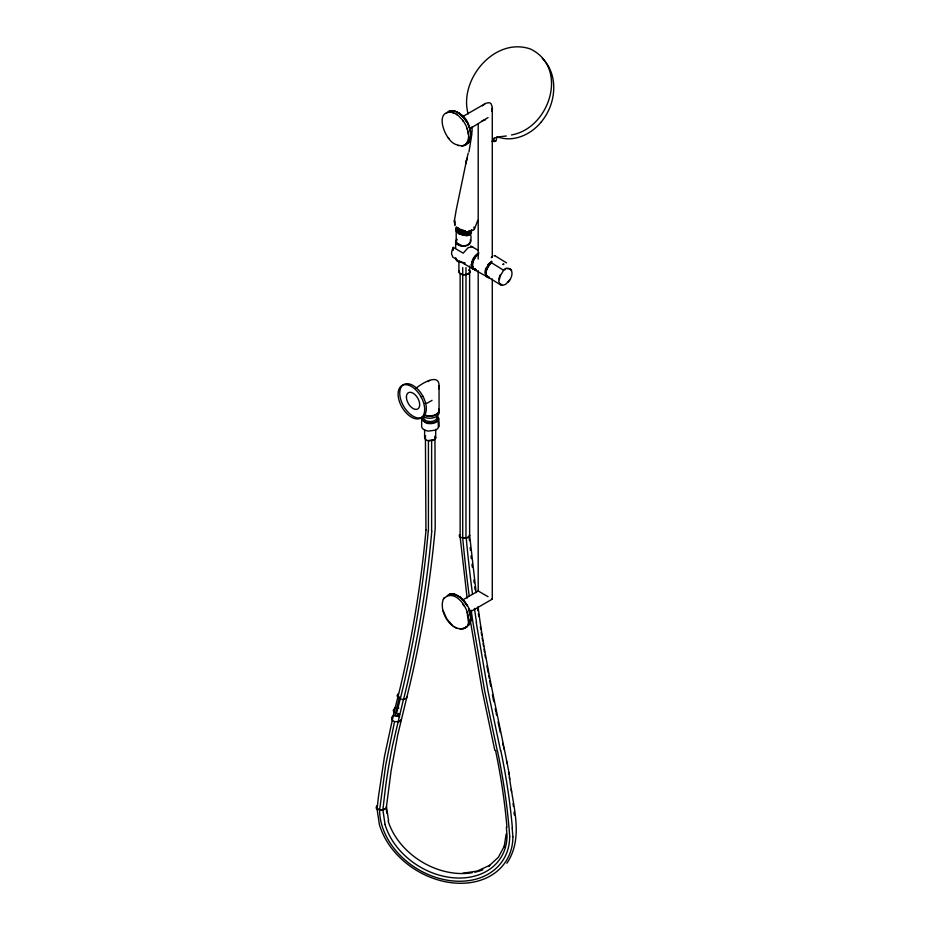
<?xml version="1.0" encoding="UTF-8"?>
<svg xmlns="http://www.w3.org/2000/svg" width="930" height="930" viewBox="0 0 930 930"><rect width="100%" height="100%" fill="white"/><g stroke="black" fill="none" stroke-linecap="round" stroke-linejoin="round"><path stroke-width="1.4" d="M424.615 437.565L424.626 429.625M458.932 260.935L458.92 271.514A5.534 3.197 0 0 0 463.373 274.815L467.837 274.222A5.534 3.197 0 0 0 469.29 270.119M438.646 418.988L438.565 426.963L438.483 421.616M456.781 227.525L456.432 229.303C458.885 233.895 466.732 235.453 471.208 233.023L471.01 231.117C466.86 233.535 460.292 231.942 457.595 228.024M485.541 273.432L487.448 266.213L491.877 261.609M470.127 233.163L469.464 235.104L466.744 235.802L458.943 234M455.7 257.75L456.467 260.528L458.641 262.028L464.907 262.783M468.406 621.496L467.034 612.161M484.949 273.141L485.1 271.188A9.219 3.778 -65.2 0 1 486.006 267.98M468.674 137.535L468.708 136.594M472.068 132.188L472.068 126.736M456.804 227.327L456.758 228.28C459.594 232.651 466.465 234.046 471.161 232.105L471.243 229.966L471.115 232.326L466.872 233.174L460.059 231.535L456.618 228.408L456.642 229.873C459.664 234.104 466.593 235.627 471.15 233.267L470.964 231.326M459.222 270.607L459.164 271.769A5.289 3.046 0 0 0 466.035 274.594A5.289 3.046 0 0 0 468.871 270.014M470.289 232.86C472.382 240.335 470.173 246.636 462.14 245.671C459.292 245.776 454.398 243.009 456.967 239.812M462.536 116.703L485.902 103.242L489.203 102.707A5.034 4.115 -60 0 1 491.075 103.788L492.261 106.915L491.714 111.228M471.952 133.455L468.976 151.881M438.739 388.821C441.727 371.128 421.848 383.253 415.873 388.368M470.452 621.333L470.72 618.799M376.487 806.717A5.185 2.778 -8.4 0 0 377.022 809.147L382.8 810.216L385.729 785.838A1007.26 774.83 31.6 0 1 392.507 745.802L403.388 699.523L406.631 697.977C420.593 642.27 430.044 585.435 435.205 528.24L434.961 437.1M388.601 820.992L386.473 806.484L391.088 770.854L397.691 735.095L406.945 696.768M485.96 272.269L486.588 269.386M468.569 139.302L468.685 138.43M454.991 225.525L455.107 224.653M504.095 847.184L506.176 833.919M470.661 138.233L470.871 136.977M499.131 280.337L500.375 275.71L503.618 270.246M457.083 230.303L456.967 232.186M470.22 138.709L470.394 137.919M466.976 158.228L465.732 163.843L468.197 153.148M470.196 138.989C472.545 128.596 465.86 117.482 457.095 112.251M485.983 271.235L487.041 267.782M470.394 138.628L470.661 137.396M391.623 717.111L392.088 720.064L394.529 721.68L385.648 765.367L379.603 809.972A69.006 53.115 31.6 0 0 444.575 879.687A69.006 53.115 31.6 0 0 509.675 836.709M497.108 136.64L496.085 140.965L493.981 141.651M470.138 622.67L470.789 620.112M398.633 713.438L398.005 716.054L399.633 717.123M466.802 159.042L456.2 210.041L454.468 220.34L454.724 224.537L454.468 220.34L454.642 223.165M512.895 836.814A72.087 55.451 31.7 0 1 453.794 882.965A72.087 55.451 31.7 0 1 379.37 824.526L377.08 809.147L378.44 796.801L384.509 756.299L394.006 712.217L393.553 709.23M394.529 721.68L399.888 721.564L401.225 719.39M399.563 696.919L394.866 715.565L392.646 716.17M376.638 805.822L377.138 808.612L379.603 809.972L382.858 809.681A5.185 2.778 -8.4 0 0 386.462 806.484M425.428 436.763L425.94 529.833M434.903 438.716L435.205 437.553M478.183 253.692L478.183 253.657A9.068 5.231 -60 0 0 472.382 261.295L471.789 265.248L472.382 267.596A9.068 5.231 -60 0 0 473.8 269.026M455.642 248.136L455.642 241.242L456.828 239.219M493.691 140.453L494.4 138.314M498.713 279.047L500.212 274.838M472.928 261.737L474.963 257.459M490.819 262.83L486.46 269.549L485.844 273.653L486.471 276.117L500.689 284.929M477.788 220.329L474.498 228.954M506.548 262.899L494.667 255.552M464.093 144.755L464.814 144.673M467.127 143.022L467.441 142.383M443.424 599.129C455.863 585.063 474.974 615.672 466.662 626.971C452.422 635.771 436.775 609.789 444.168 597.595M468.592 625.402L469.976 622.937M486.948 268.363L487.425 267.387M470.01 139.674L469.348 140.883L469.824 139.942M478.218 250.298L472.126 246.822L468.116 247.694L463.233 253.158L453.27 247.403L452.236 249.786A9.393 5.429 -60 0 0 451.62 253.89L452.759 257.075L457.002 259.679M504.397 845.94L498.387 857.262L488.843 866.086L489.773 865.295L477.253 871.05L462.663 873.282M506.873 863.249C525.032 836.349 511.581 802.753 509.117 773.26C498.422 717.844 485.158 662.881 478.055 606.813M474.405 269.293L475.858 269.549M453.805 112.739C432.903 107.88 444.308 140.081 455.421 144.29C476.73 152.95 473.068 120.819 460.187 114.041M456.746 229.268L456.293 231.117L459.501 233.79L467.616 235.302L459.932 233.965M469.348 624.216L469.708 623.623M491.528 257.052L491.47 257.738L491.656 256.959M456.793 229.082L456.351 230.942C459.002 234.651 464.535 235.639 468.767 234.755L461.315 233.767M509.838 279.709L506.141 283.882M470.115 233.57L470.568 232.884M491.424 262.725L503.142 269.979L506.455 268.072M487.669 266.596L488.564 265.283M475.381 256.634C472.917 259.784 470.51 265.085 473.579 268.561C469.976 263.829 474.009 256.831 478.38 254.006L475.393 256.645M488.459 265.445L490.529 263.085M507.943 282.418C510.884 279.233 513.325 274.292 511.209 270.06L509.408 268.758L507.373 268.724M446.586 112.89L450.062 110.751L454.561 110.972M456.7 228.385L457.432 227.583L456.618 228.408M540.923 122.365C531.681 133.455 516.801 141.093 502.2 138.186M487.68 264.876L491.656 261.191M452.026 593.828L447.26 595.467M482.449 105.869L485.018 103.718M488.041 117.575L469.615 128.886M477.439 254.739C474.114 257.866 470.115 263.888 473.254 268.317M467.953 142.523L468.685 141.825M386.066 808.507L382.8 810.216M466.5 143.871L463.965 145.615M398.377 693.478L397.04 695.64L397.819 697.384L400.26 699.011L403.388 699.523M489.889 263.818L490.645 263.12M465.488 144.522C471.766 137.501 467.523 126.736 462.605 120.063M467.697 143.336L469.383 141.72M504.641 269.967L505.792 268.933M400.911 720.611L397.668 722.168M476.404 255.762L478.078 254.378M449.888 594.061L450.597 593.898L449.237 594.27M428.044 381.591L429.66 380.405M432.09 400.33L427.23 403.132L424.964 403.364M466.941 143.325L467.755 142.755M448.934 111.96L449.632 111.519M448.446 111.926L449.655 111.298M491.924 141.267L493.086 141.069M493.481 141.128L492.412 141.465M462.35 600.152L478.194 591.003L488.041 596.688M469.801 612.114L492.284 599.129L492.284 278.895M485.46 119.738L482.042 120.819M478.938 252.948C474.184 255.401 471.068 260.911 471.591 266.259A9.416 5.429 -60.1 0 0 472.498 268.398L475.265 269.642M468.476 233.337L470.824 231.721L468.476 233.337L462.861 232.849M493.993 255.808L494.748 255.634M492.819 138.709L498.096 136.942L506.304 136.001M505.525 284.382L502.839 285.266L499.933 283.569M466.523 627.273L463.942 627.913M428.428 531.088L428.428 440.553L433.868 439.716M466 626.925L466.848 626.611M470.324 231.407L466.418 232.233M465.151 628.006C479.008 619.717 465.895 596.211 452.794 593.898M463.826 628.796L460.141 629.226M449.237 110.937L450.55 110.589M449.318 594.793C457.153 592.317 463.768 600.187 467.29 606.221M511.454 134.943C549.537 128.491 569.137 67.971 530.612 49.081C494.667 36.363 458.502 79.794 468.15 113.96M469.511 233.93L463.326 233.988M450.62 111.1L451.224 110.949A18.123 10.463 60 0 1 453.375 110.926L454.119 111.042M469.359 232.907L464.884 233.291M461.826 146.08L462.977 145.894M451.05 594.41L454.584 594.398L451.375 593.782M452.794 110.554L453.596 110.682M450.597 111.065L454.363 111.228M474.742 269.351L475.823 269.34M469.173 231.186L473.382 230.175L474.254 229.233L473.858 227.048M475.079 269.409L475.811 269.375M460.141 273.629L460.141 536.97L462.71 538.133L465.965 537.947A5.185 2.86 -5.7 0 0 469.58 534.808M465.558 144.29L466.256 144.278M507.687 268.166L510.407 268.898L511.616 270.723M462.71 267.561L462.71 538.133L465.988 538.168A5.173 2.988 0 0 0 469.615 535.157L469.615 266.038M467.581 232.012L462.501 231.489M489.308 277.896L487.925 277.559M466.116 233.174L461.024 232.233L457.49 229.501M461.524 232.128L463.035 232.605M474.986 269.967L475.695 270.072M488.39 277.407L474.393 269.747M399.575 714.345L396.447 713.845L400.26 699.011A1700.319 1307.731 31.7 0 0 428.242 531.03M465.14 231.024L459.257 229.396L455.991 227.292M501.328 285.173L502.061 285.301M463.57 231.489L469.255 231.872L471.975 230.059L471.498 230.838C467.313 232.919 462.024 231.326 458.316 228.885C454.944 225.339 461.536 232.674 463.745 231.582M457.572 232.64L459.908 233.732M457.909 145.452L458.816 145.661M463.198 230.361L465.325 230.896M499.05 137.408L501.107 137.989M459.501 261.121L465 263.946M454.41 110.879L458.885 113.1M454.956 111.24L457.409 112.263M452.085 112.437L453.7 112.995M487.215 276.721L488.878 277.256M487.843 276.745L488.436 276.966M494.644 141.081L495.388 141.36M455.747 594.84L460.176 597.362M460.408 229.268L461.966 229.966M461.885 231.012L458.839 229.373L457.653 227.652M458.176 230.489L460.466 231.71M459.025 244.416L461.28 245.567L456.479 242.788M457.095 628.471L454.235 626.878M454.572 113.228L455.398 113.681M470.708 245.962L473.196 247.403M457.176 243.73L459.653 245.16L457.676 244.148L458.92 244.869M463.675 263.562L473.533 269.258L472.498 268.398M491.528 598.688L492.202 599.083M457.839 112.402L461.106 114.727M487.041 277.047L486.006 276.198M456.188 114.262L457.014 114.82M456.339 114.065L457.955 115.285M458.56 112.786L459.374 113.355M461.792 115.413L467.453 122.679L470.266 129.886M452.689 625.658L446.958 619.194L443.029 610.592M459.908 597.048L464.558 601.722M460.989 114.681L464.919 118.749M458.711 116.029L461.815 119.214M457.153 230.861L457.99 231.64M458.909 230.814L457.397 228.292M500.247 284.627L498.701 281.069M473.138 268.724L473.719 269.328M462.14 599.013L466.825 604.942M542.341 58.404C556.338 72.133 556.489 94.837 548.026 111.519A45.791 37.467 -65.2 0 1 540.923 122.365M448.318 137.721L449.027 138.605M462.396 120.237L463.07 121.179M462.989 604.407L463.977 605.86M486.855 275.919L485.995 273.943M485.437 274.478L486.123 275.687M466.221 120.679L467 122.109M470.255 239.905L470.813 240.963C470.243 247.589 458.327 247.717 455.677 242.346L455.642 241.242M393.239 710.45L394.018 712.194L397.819 697.384A1696.785 1305.22 31.6 0 0 426.021 529.856M469.08 609.58L470.894 618.404M457.304 227.583L457.583 228.292M468.499 608.569L470.708 616.648M466.848 128.328L467.22 129.398M467.837 131.514L468.383 134.618M500.352 732.549L498.038 721.924M502.723 743.361L503.316 746.069M500.538 750.568L487.936 690.746L476.276 622.658M497.329 751.022L484.716 691.153L473.033 622.961A1949.071 1499.253 31.7 0 1 471.173 610.208M494.818 750.347L482.193 690.432L470.127 619.461M496.062 712.798L496.632 715.414M492.4 694.663L493.807 701.673M495.225 708.695L495.783 711.496M486.936 665.95L488.192 672.716M488.692 675.413L489.203 678.121M489.703 680.83L490.715 686.247M482.159 637.968L482.624 640.782M483.1 643.595L483.577 646.408M484.042 649.221L484.518 652.035M484.995 654.86L485.46 657.673M478.392 613.719L478.834 616.578M480.368 626.588L480.81 629.447M481.24 632.295L481.682 635.155M386.415 810.518L386.81 813.192M382.858 809.681L385.02 824.375M476.148 592.643L469.615 535.157M474.73 587.016L475.114 589.829M477.578 608.057L477.962 610.859M467.139 598.106L460.164 537.191M471.963 564.289L472.3 567.137M473.847 579.948L474.184 582.796M469.185 537.831L469.476 540.597M470.173 547.538L470.464 550.316M471.022 555.861L471.312 558.639M465.965 537.947L465.988 267.596M470.801 133.653L470.568 131.711A17.716 10.23 60 0 0 469.603 127.701M506.362 827.223L507.024 835.454A65.891 50.685 31.7 0 1 453.096 877.769A65.891 50.685 31.7 0 1 384.997 824.375M512.174 828.026L512.883 836.814M471.429 231.826L471.464 232.477M438.425 417.593L438.611 425.8A8.498 4.906 0 0 1 435.345 430.16L428.463 431.078A8.463 4.883 0 0 1 422.743 428.672A8.498 4.906 0 0 1 421.662 425.998L421.662 418.454M485.89 272.188L485.902 273.094M435.682 429.346L435.693 437.914M492.284 107.915L492.284 257.168M478.194 124.236L478.194 259.052M478.194 270.642L478.194 591.003M456.2 228.792L456.2 241.788M453.27 247.403L453.27 250.298M439.053 385.822L439.053 410.432M431.625 440.576L431.625 531.204M469.069 230.954A7.045 4.069 0 0 1 460.048 232.291A7.045 4.069 0 0 1 456.618 227.28M475.602 269.363A8.789 5.069 -60 0 1 474.939 269.258M473.8 268.689A8.789 5.069 -60 0 1 472.487 266.213L473.335 260.516A8.789 5.069 -60 0 1 478.59 254.181M462.14 262.504A7.045 4.069 0 0 1 456.781 260.098M488.913 277.059A8.812 5.092 -60 0 1 487.646 276.721M486.657 275.908A8.812 5.092 -60 0 1 491.133 262.33M488.61 277.163A8.812 5.08 -60 0 1 487.471 276.582M487.018 276.117A8.812 5.08 -60 0 1 486.158 274.106M486.065 272.362A8.812 5.08 -60 0 1 491.493 262.539M431.787 531.251A1703.795 1310.637 31.6 0 1 403.504 699.558M434.984 436.17A5.534 3.197 0 0 1 433.531 440.274L429.055 440.867A5.534 3.197 0 0 1 425.684 435.856M437.542 416.291A8.498 4.906 0 0 1 433.264 423.29A8.463 4.883 0 0 1 426.196 423.069L421.883 419.849A8.498 4.906 0 0 1 422.15 417.082M460.106 537.18A5.185 2.86 -5.7 0 1 459.56 534.68M469.232 596.037A1949.071 1499.253 31.7 0 1 462.722 538.133M476.532 622.682A1950.012 1499.753 31.7 0 1 474.451 608.406M472.521 594.177A1950.012 1499.753 31.7 0 1 466.232 538.203M436.984 416.419A7.742 4.476 0 0 1 430.172 423.08A7.742 4.476 0 0 1 423.51 416.373M436.751 416.989A6.65 3.836 0 0 1 430.323 421.557A6.65 3.836 0 0 1 423.662 417.105M500.782 750.58A821.225 631.865 31.6 0 1 512.372 828.06M503.804 747.313A821.027 631.726 31.6 0 1 504.316 749.778M506.513 760.891A821.027 631.726 31.6 0 1 506.966 763.356M508.501 771.993A821.027 631.726 31.6 0 1 508.919 774.458M509.326 776.922A821.027 631.726 31.6 0 1 509.721 779.387M511.198 789.233A821.027 631.726 31.6 0 1 511.605 792.104M513.081 803.555A821.027 631.726 31.6 0 1 513.418 806.426M514.046 812.134A821.027 631.726 31.6 0 1 514.337 814.994M495.516 750.371A815.029 627.436 31.5 0 1 506.966 827.305M497.492 751.022A817.982 629.343 31.6 0 1 509.733 836.721M482.868 869.829A65.891 50.685 31.7 0 1 478.764 871.236M477.485 871.584A65.891 50.685 31.7 0 1 474.87 872.224M472.173 872.735A65.891 50.685 31.7 0 1 388.159 821.178M438.739 409.026A9.393 5.429 0 0 1 435.38 414.734A9.393 5.429 0 0 1 424.964 415.129M438.739 409.502A9.393 5.429 0 0 1 435.38 415.21A9.393 5.429 0 0 1 424.964 415.605M438.739 411.42A9.393 5.429 0 0 1 434.357 417.524A9.393 5.429 0 0 1 423.011 416.663M471.405 264.341L471.429 265.317L471.429 264.353M503.107 264.411C504.723 264.98 503.188 262.865 503.107 264.411M396.785 707.718L394.564 708.323L398.865 708.044L396.785 707.718M397.97 716.042L394.866 715.565L398.005 716.054M455.223 594.456L454.351 594.224L455.212 594.479M422.732 395.936L421.523 393.913A18.798 10.846 60 0 0 403.364 384.741A18.798 10.846 60 0 0 403.364 405.759L404.573 407.77A18.798 10.846 60 0 0 422.732 416.942A18.798 10.846 60 0 0 422.732 395.936M421.081 396.889L419.86 394.866A18.798 10.846 60 0 0 401.702 385.706A18.798 10.846 60 0 0 401.702 406.712L402.923 408.735A18.798 10.846 60 0 0 421.069 417.896A18.798 10.846 60 0 0 421.069 396.889M406.41 397.005A9.393 5.429 60 0 0 416.373 409.409A9.393 5.429 60 0 0 416.373 396.11A9.393 5.429 60 0 0 406.41 397.005"/></g></svg>
